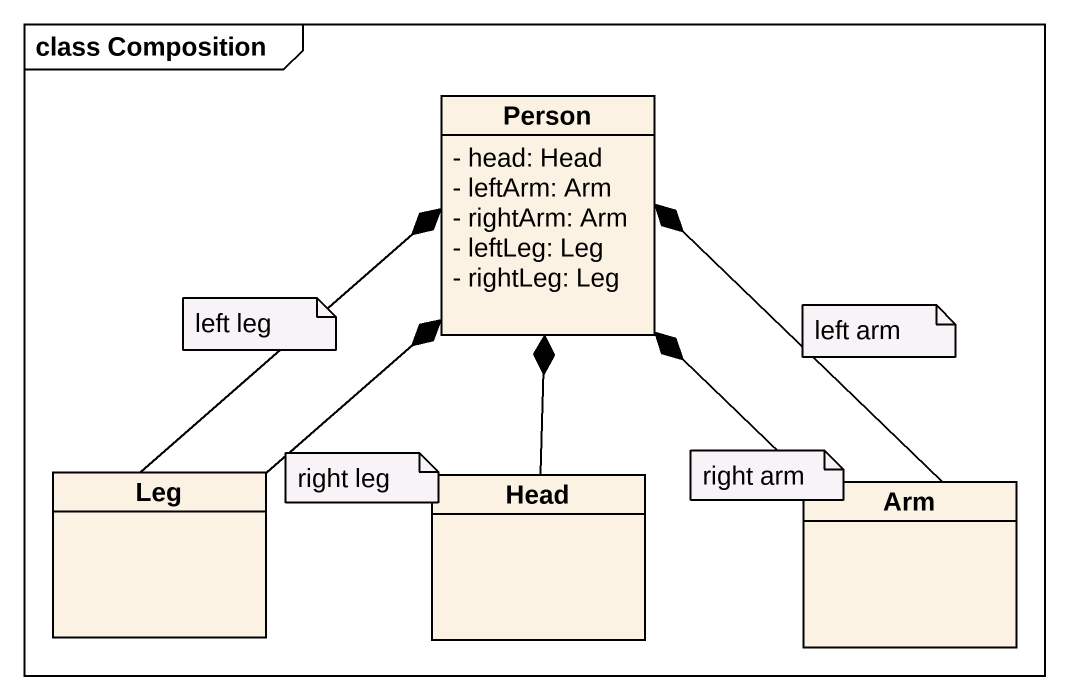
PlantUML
@startuml
mainframe class Composition
hide circle
hide empty members
skinparam classAttributeIconSize 0
class "Person" as Person_ {
  - head: Head
  - leftArm: Arm
  - rightArm: Arm
  - leftLeg: Leg
  - rightLeg: Leg
}
class Leg
class Head
class Arm
Leg -up-* Person_
Leg -up-* Person_
Head -up-* Person_
Arm -up-* Person_
Arm -up-* Person_
note as N1
  left leg
end note
note as N2
  left arm
end note
note as N3
  right leg
end note
note as N4
  right arm
end note
@enduml
